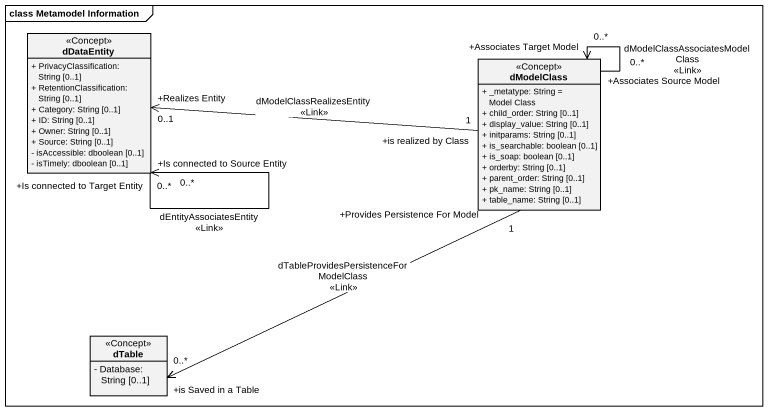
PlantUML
@startuml
mainframe class Metamodel Information
hide circle
hide empty members
skinparam classAttributeIconSize 0
class dDataEntity <<Concept>> {
  + PrivacyClassification: String [0..1]
  + RetentionClassification: String [0..1]
  + Category: String [0..1]
  + ID: String [0..1]
  + Owner: String [0..1]
  + Source: String [0..1]
  - isAccessible: dboolean [0..1]
  - isTimely: dboolean [0..1]
}
class dModelClass <<Concept>> {
  + _metatype: String = Model Class
  + child_order: String [0..1]
  + display_value: String [0..1]
  + initparams: String [0..1]
  + is_searchable: boolean [0..1]
  + is_soap: boolean [0..1]
  + orderby: String [0..1]
  + parent_order: String [0..1]
  + pk_name: String [0..1]
  + table_name: String [0..1]
}
class dTable <<Concept>> {
  - Database: String [0..1]
}
dDataEntity "+Is connected to Target Entity\n0..*" --> "+Is connected to Source Entity\n0..*" dDataEntity : dEntityAssociatesEntity\n<<Link>>
dModelClass "+is realized by Class\n1" -left-> "+Realizes Entity\n0..1" dDataEntity : dModelClassRealizesEntity\n<<Link>>
dModelClass "+Associates Source Model\n0..*" --> "+Associates Target Model\n0..*" dModelClass : dModelClassAssociatesModelClass\n<<Link>>
dModelClass "+Provides Persistence For Model\n1" -left-> "+is Saved in a Table\n0..*" dTable : dTableProvidesPersistenceForModelClass\n<<Link>>
@enduml
